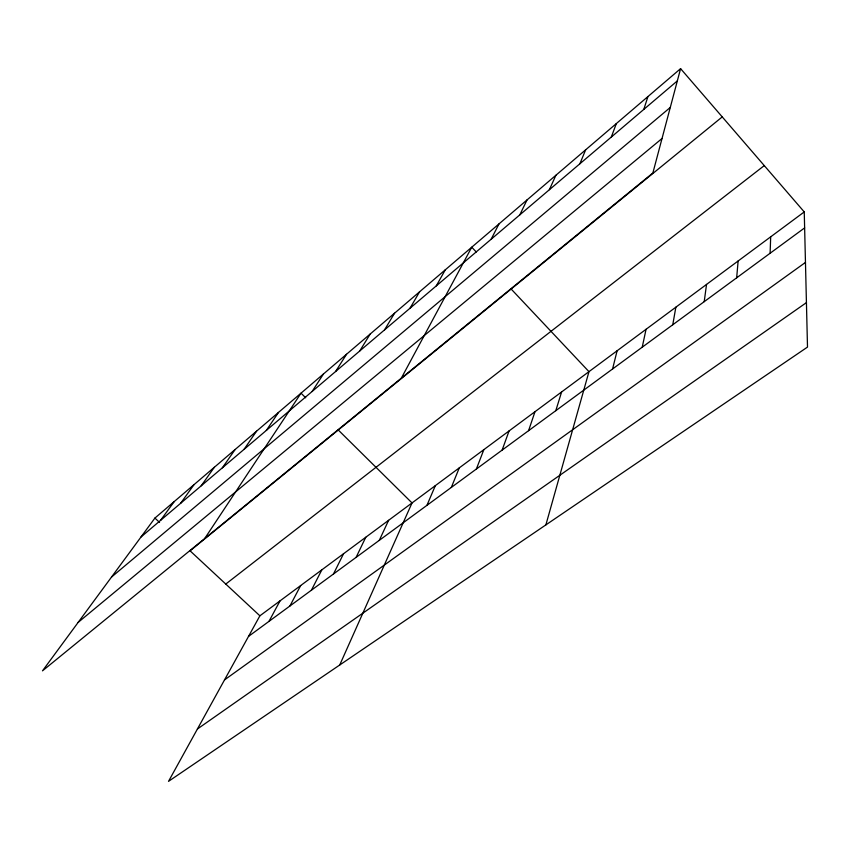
<?xml version="1.0" encoding="UTF-8"?>
<svg xmlns="http://www.w3.org/2000/svg" width="850" height="850" viewBox="0 0 850 850"><rect width="100%" height="100%" fill="white"/><g stroke="black" fill="none" stroke-linecap="round" stroke-linejoin="round"><path stroke-width="1.27" d="M770.111 253.247L770.684 236.831M736.663 277.822L738.129 260.982M704.225 301.644L706.531 284.421M672.764 324.764L675.856 307.179M642.228 347.193L646.064 329.29M612.574 368.974L617.111 350.763M680.595 68.648L652.864 172.996L42.5 670.841L154.913 518.086L680.595 68.648L804.249 211.926L807.5 347.087L168.523 781.352L259.887 615.814L804.249 211.926M545.881 524.886L588.976 371.652L511.147 289.032M555.794 410.688L561.606 391.956M643.801 109.416L647.944 96.56M528.583 430.674L534.99 411.708M502.116 450.118L509.076 430.929M611.32 137.031L616.314 123.611M476.372 469.03L483.852 449.65M451.318 487.433L459.287 467.872M579.87 163.784L585.639 149.834M426.923 505.357L435.349 485.626M339.724 664.997L412.027 502.934L338.268 430.004M549.376 189.709L555.889 175.27M379.312 540.324L388.599 520.317M356.097 557.388L365.776 537.253M519.817 214.859L527.011 199.952M333.466 574.005L343.538 553.754M311.419 590.197L321.842 569.851M491.141 239.243L498.982 223.922M289.935 605.986L300.677 585.554M268.972 621.382L280.033 600.865M401.317 378.176L471.75 247.201L476.244 251.972M436.273 285.897L445.294 269.822M410.019 308.221L419.571 291.816M384.508 329.928L394.559 313.204M359.699 351.018L370.217 334.007M335.58 371.535L346.534 354.259M312.109 391.489L323.478 373.968M204.701 538.539L301.027 393.168L305.703 397.789M266.358 430.397L278.492 412.431M244.056 449.353L256.541 431.194M222.36 467.819L235.163 449.469M201.216 485.796L214.338 467.277M180.625 503.306L194.023 484.638M160.544 520.37L174.229 501.574M140.983 537.019L677.333 80.899M111.478 577.107L670.278 107.451M78.136 622.412L662.033 138.497M722.234 116.907L190.081 550.832L259.887 615.814M225.771 584.056L764.267 165.601M248.529 636.395L804.631 227.896M224.496 679.926L805.46 262.427M197.413 729.003L806.427 302.632M154.913 518.086L159.556 522.41"/></g></svg>
